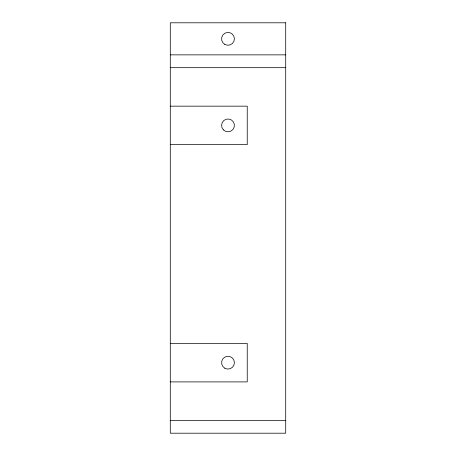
<?xml version="1.0" encoding="UTF-8"?>
<svg xmlns="http://www.w3.org/2000/svg" width="456" height="456" viewBox="0 0 456 456"><rect width="100%" height="100%" fill="white"/><g stroke="black" fill="none" stroke-linecap="round" stroke-linejoin="round"><path stroke-width="0.68" d="M170.287 54.862L285.712 54.862M170.287 67.688L285.712 67.688M170.287 106.162L247.237 106.162L247.237 144.637L170.287 144.637M170.287 343.425L247.237 343.425L247.237 381.9L170.287 381.9M170.287 420.375L285.712 420.375M285.712 22.8L170.287 22.8L170.287 433.2L285.712 433.2L285.712 22.8M224.791 44.386A6.412 6.412 0 0 0 234.412 38.834A6.412 6.412 0 0 0 224.791 33.277A6.412 6.412 0 0 0 224.791 44.386M223.468 129.931A6.412 6.412 0 0 0 234.196 127.059A6.412 6.412 0 0 0 226.341 119.204A6.412 6.412 0 0 0 223.468 129.931M224.797 368.214A6.412 6.412 0 0 0 234.412 362.662A6.412 6.412 0 0 0 224.797 357.111A6.412 6.412 0 0 0 224.797 368.214"/></g></svg>
